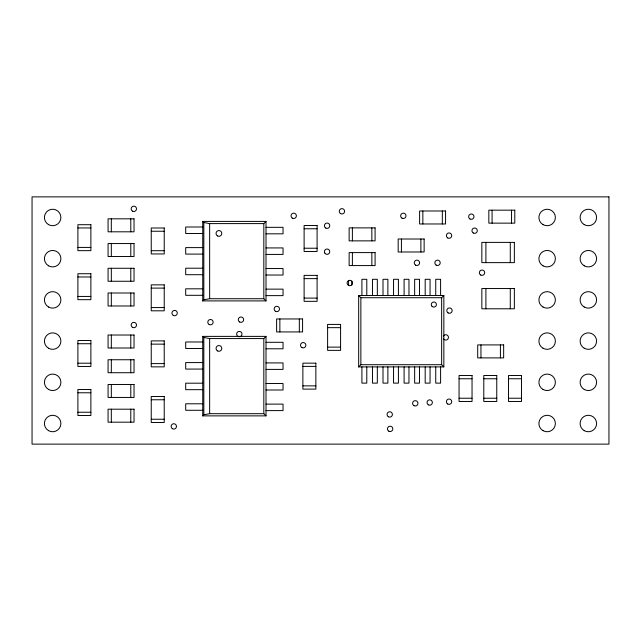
<?xml version="1.0" encoding="UTF-8"?>
<svg xmlns="http://www.w3.org/2000/svg" width="641" height="641" viewBox="0 0 641 641"><rect width="100%" height="100%" fill="white"/><g stroke="black" fill="none" stroke-linecap="round" stroke-linejoin="round"><path stroke-width="0.96" d="M266.007 300.901L263.82 298.714L263.82 223.597L266.007 221.409L202.732 221.409L202.732 300.901L266.007 300.901L266.007 221.409M202.732 300.901L203.83 299.812L209.647 298.714L263.82 298.714M266.007 415.873L263.82 413.685L263.82 338.568L266.007 336.381L202.732 336.381L202.732 415.873L266.007 415.873L266.007 336.381M202.732 415.873L203.83 414.783L209.647 413.685L263.82 413.685M358.672 366.9L360.867 364.705L441.649 364.705L443.844 366.9L443.844 295.517L358.672 295.517L358.672 366.9L443.844 366.9M358.672 295.517L360.867 297.712L441.649 297.712L443.844 295.517M202.732 221.409L203.83 222.499L209.647 223.597L263.82 223.597M202.732 227.002L185.698 227.002L185.698 233.492L202.732 233.492M266.007 227.331L283.042 227.331L283.042 233.821L266.007 233.821M77.898 227.948L90.878 227.948M304.114 228.757L317.095 228.757M151.244 231.241L164.224 231.241M77.898 247.418L90.878 247.418M202.732 247.61L185.698 247.61L185.698 254.1L202.732 254.1M266.007 247.931L283.042 247.931L283.042 254.421L266.007 254.421M304.114 248.227L317.095 248.227M151.244 250.711L164.224 250.711M202.732 268.21L185.698 268.21L185.698 274.701L202.732 274.701M266.007 268.539L283.042 268.539L283.042 275.029L266.007 275.029M77.898 276.976L90.878 276.976M304.114 278.627L317.095 278.627M151.244 288.105L164.224 288.105M202.732 288.819L185.698 288.819L185.698 295.309L202.732 295.309M266.007 289.139L283.042 289.139L283.042 295.629L266.007 295.629M77.898 296.438L90.878 296.438M304.114 298.097L317.095 298.097M151.244 307.568L164.224 307.568M327.607 327.655L340.587 327.655M202.732 336.381L203.83 337.478L209.647 338.568L263.82 338.568M202.732 341.982L185.698 341.982L185.698 348.472L202.732 348.472M266.007 342.302L283.042 342.302L283.042 348.792L266.007 348.792M77.898 343.728L90.878 343.728M151.244 344.137L164.224 344.137M327.607 347.126L340.587 347.126M202.732 362.582L185.698 362.582L185.698 369.072L202.732 369.072M266.007 362.91L283.042 362.91L283.042 369.4L266.007 369.4M77.898 363.199L90.878 363.199M151.244 363.607L164.224 363.607M302.881 366.396L315.861 366.396M459.06 378.759L472.04 378.759M483.787 378.759L496.767 378.759M508.513 378.759L521.494 378.759M202.732 383.19L185.698 383.19L185.698 389.68L202.732 389.68M266.007 383.51L283.042 383.51L283.042 390L266.007 390M302.881 385.866L315.861 385.866M77.898 392.773L90.878 392.773M459.06 398.229L472.04 398.229M483.787 398.229L496.767 398.229M508.513 398.229L521.494 398.229M151.244 399.768L164.224 399.768M202.732 403.79L185.698 403.79L185.698 410.28L202.732 410.28M266.007 404.118L283.042 404.118L283.042 410.601L266.007 410.601M77.898 412.243L90.878 412.243M151.244 419.238L164.224 419.238M511.542 210.168L511.542 223.14M510.284 242.386L510.284 262.634M510.284 288.538L510.284 308.786M500.413 344.914L500.413 357.894M492.08 210.168L492.08 223.14M485.902 242.386L485.902 262.634M485.902 288.538L485.902 308.786M480.95 344.914L480.95 357.894M442.322 210.993L442.322 223.973M441.649 297.712L441.649 364.705M440.599 295.517L440.599 279.292L435.736 279.292L435.736 295.517M440.599 366.9L440.599 383.126L435.736 383.126L435.736 366.9M430.055 295.517L430.055 279.292L425.191 279.292L425.191 295.517M430.055 366.9L430.055 383.126L425.191 383.126L425.191 366.9M422.852 210.993L422.852 223.973M420.889 239.013L420.889 251.985M419.51 295.517L419.51 279.292L414.647 279.292L414.647 295.517M419.51 366.9L419.51 383.126L414.647 383.126L414.647 366.9M408.966 295.517L408.966 279.292L404.102 279.292L404.102 295.517M408.966 366.9L408.966 383.126L404.102 383.126L404.102 366.9M401.418 239.013L401.418 251.985M398.422 295.517L398.422 279.292L393.55 279.292L393.55 295.517M398.422 366.9L398.422 383.126L393.55 383.126L393.55 366.9M387.877 295.517L387.877 279.292L383.006 279.292L383.006 295.517M387.877 366.9L387.877 383.126L383.006 383.126L383.006 366.9M377.333 295.517L377.333 279.292L372.461 279.292L372.461 295.517M377.333 366.9L377.333 383.126L372.461 383.126L372.461 366.9M371.844 227.884L371.844 240.864M371.844 252.602L371.844 265.582M366.788 295.517L366.788 279.292L361.917 279.292L361.917 295.517M366.788 366.9L366.788 383.126L361.917 383.126L361.917 366.9M360.867 297.712L360.867 364.705M352.382 227.884L352.382 240.864M352.382 252.602L352.382 265.582M351.829 281.079L351.829 285.077M348.584 280.47L348.584 285.413M299.331 318.962L299.331 331.934M279.861 318.962L279.861 331.934M209.647 223.597L209.647 298.714M209.647 338.568L209.647 413.685M203.83 222.499L203.83 299.812M203.83 337.478L203.83 414.783M130.788 218.829L130.788 231.81M130.788 243.556L130.788 256.528M130.788 268.275L130.788 281.255M130.788 293.001L130.788 305.981M130.788 335.019L130.788 347.999M130.788 359.745L130.788 372.725M130.788 384.472L130.788 397.444M130.788 409.19L130.788 422.171M111.318 218.829L111.318 231.81M111.318 243.556L111.318 256.528M111.318 268.275L111.318 281.255M111.318 293.001L111.318 305.981M111.318 335.019L111.318 347.999M111.318 359.745L111.318 372.725M111.318 384.472L111.318 397.444M111.318 409.19L111.318 422.171M443.46 336.052A2.676 2.676 0 0 1 447.498 335.339A2.676 2.676 0 0 1 447.498 339.442A2.676 2.676 0 0 1 443.46 338.728M608.95 196.875L32.05 196.875L32.05 444.125L608.95 444.125L608.95 196.875M514.787 210.168L488.835 210.168L488.835 223.14L514.787 223.14L514.787 210.168M445.567 210.993L419.607 210.993L419.607 223.973L445.567 223.973L445.567 210.993M134.033 218.829L108.073 218.829L108.073 231.81L134.033 231.81L134.033 218.829M90.878 224.703L77.898 224.703L77.898 250.655L90.878 250.655L90.878 224.703M317.095 225.512L304.114 225.512L304.114 251.472L317.095 251.472L317.095 225.512M164.224 227.996L151.244 227.996L151.244 253.948L164.224 253.948L164.224 227.996M375.089 227.884L349.137 227.884L349.137 240.864L375.089 240.864L375.089 227.884M424.134 239.013L398.173 239.013L398.173 251.985L424.134 251.985L424.134 239.013M514.354 242.386L481.84 242.386L481.84 262.634L514.354 262.634L514.354 242.386M134.033 243.556L108.073 243.556L108.073 256.528L134.033 256.528L134.033 243.556M375.089 252.602L349.137 252.602L349.137 265.582L375.089 265.582L375.089 252.602M134.033 268.275L108.073 268.275L108.073 281.255L134.033 281.255L134.033 268.275M90.878 273.731L77.898 273.731L77.898 299.684L90.878 299.684L90.878 273.731M317.095 275.382L304.114 275.382L304.114 301.342L317.095 301.342L317.095 275.382M164.224 284.86L151.244 284.86L151.244 310.813L164.224 310.813L164.224 284.86M514.354 288.538L481.84 288.538L481.84 308.786L514.354 308.786L514.354 288.538M134.033 293.001L108.073 293.001L108.073 305.981L134.033 305.981L134.033 293.001M302.576 318.962L276.616 318.962L276.616 331.934L302.576 331.934L302.576 318.962M340.587 324.41L327.607 324.41L327.607 350.371L340.587 350.371L340.587 324.41M134.033 335.019L108.073 335.019L108.073 347.999L134.033 347.999L134.033 335.019M90.878 340.483L77.898 340.483L77.898 366.444L90.878 366.444L90.878 340.483M164.224 340.892L151.244 340.892L151.244 366.852L164.224 366.852L164.224 340.892M503.658 344.914L477.705 344.914L477.705 357.894L503.658 357.894L503.658 344.914M134.033 359.745L108.073 359.745L108.073 372.725L134.033 372.725L134.033 359.745M315.861 363.151L302.881 363.151L302.881 389.111L315.861 389.111L315.861 363.151M472.04 375.514L459.06 375.514L459.06 401.474L472.04 401.474L472.04 375.514M496.767 375.514L483.787 375.514L483.787 401.474L496.767 401.474L496.767 375.514M521.494 375.514L508.513 375.514L508.513 401.474L521.494 401.474L521.494 375.514M134.033 384.472L108.073 384.472L108.073 397.444L134.033 397.444L134.033 384.472M90.878 389.528L77.898 389.528L77.898 415.488L90.878 415.488L90.878 389.528M164.224 396.523L151.244 396.523L151.244 422.483L164.224 422.483L164.224 396.523M134.033 409.19L108.073 409.19L108.073 422.171L134.033 422.171L134.033 409.19M301.855 347.542A2.676 2.676 0 0 0 305.869 345.227A2.676 2.676 0 0 0 301.855 342.903A2.676 2.676 0 0 0 301.855 347.542M237.979 336.413A2.676 2.676 0 0 0 241.994 334.097A2.676 2.676 0 0 0 237.979 331.774A2.676 2.676 0 0 0 237.979 336.413M325.748 228.044A2.676 2.676 0 0 0 329.762 225.72A2.676 2.676 0 0 0 325.748 223.405A2.676 2.676 0 0 0 325.748 228.044M428.364 404.824A2.676 2.676 0 0 0 432.379 402.508A2.676 2.676 0 0 0 428.364 400.192A2.676 2.676 0 0 0 428.364 404.824M448.139 312.92A2.676 2.676 0 0 0 452.153 310.605A2.676 2.676 0 0 0 448.139 308.289A2.676 2.676 0 0 0 448.139 312.92M473.282 232.987A2.676 2.676 0 0 0 477.297 230.672A2.676 2.676 0 0 0 473.282 228.356A2.676 2.676 0 0 0 473.282 232.987M340.595 213.621A2.676 2.676 0 0 0 344.61 211.298A2.676 2.676 0 0 0 340.595 208.982A2.676 2.676 0 0 0 340.595 213.621M292.376 218.148A2.676 2.676 0 0 0 296.39 215.825A2.676 2.676 0 0 0 292.376 213.509A2.676 2.676 0 0 0 292.376 218.148M401.979 218.148A2.676 2.676 0 0 0 405.993 215.825A2.676 2.676 0 0 0 401.979 213.509A2.676 2.676 0 0 0 401.979 218.148M480.694 275.021A2.676 2.676 0 0 0 484.708 272.705A2.676 2.676 0 0 0 480.694 270.39A2.676 2.676 0 0 0 480.694 275.021M447.73 237.939A2.676 2.676 0 0 0 451.745 235.624A2.676 2.676 0 0 0 447.73 233.3A2.676 2.676 0 0 0 447.73 237.939M348.416 285.325A2.676 2.676 0 0 0 352.43 283.01A2.676 2.676 0 0 0 348.416 280.686A2.676 2.676 0 0 0 348.416 285.325M447.73 403.998A2.676 2.676 0 0 0 451.745 401.683A2.676 2.676 0 0 0 447.73 399.367A2.676 2.676 0 0 0 447.73 403.998M172.469 428.725A2.676 2.676 0 0 0 176.483 426.409A2.676 2.676 0 0 0 172.469 424.086A2.676 2.676 0 0 0 172.469 428.725M173.278 315.404A2.676 2.676 0 0 0 177.301 313.088A2.676 2.676 0 0 0 173.278 310.765A2.676 2.676 0 0 0 173.278 315.404M132.495 327.343A2.676 2.676 0 0 0 136.509 325.027A2.676 2.676 0 0 0 132.495 322.711A2.676 2.676 0 0 0 132.495 327.343M132.495 211.153A2.676 2.676 0 0 0 136.509 208.838A2.676 2.676 0 0 0 132.495 206.514A2.676 2.676 0 0 0 132.495 211.153M209.134 324.474A2.676 2.676 0 0 0 213.149 322.159A2.676 2.676 0 0 0 209.134 319.835A2.676 2.676 0 0 0 209.134 324.474M275.486 311.286A2.676 2.676 0 0 0 279.5 308.962A2.676 2.676 0 0 0 275.486 306.646A2.676 2.676 0 0 0 275.486 311.286M324.771 253.019A2.676 2.676 0 0 0 329.402 253.019A2.676 2.676 0 0 0 327.086 249.004A2.676 2.676 0 0 0 324.771 253.019M239.638 321.99A2.676 2.676 0 0 0 243.652 319.675A2.676 2.676 0 0 0 239.638 317.351A2.676 2.676 0 0 0 239.638 321.99M469.973 218.974A2.676 2.676 0 0 0 473.987 216.658A2.676 2.676 0 0 0 469.973 214.334A2.676 2.676 0 0 0 469.973 218.974M388.807 431.193A2.676 2.676 0 0 0 392.821 428.869A2.676 2.676 0 0 0 388.807 426.553A2.676 2.676 0 0 0 388.807 431.193M413.942 405.641A2.676 2.676 0 0 0 417.956 403.317A2.676 2.676 0 0 0 413.942 401.002A2.676 2.676 0 0 0 413.942 405.641M388.39 416.77A2.676 2.676 0 0 0 392.404 414.447A2.676 2.676 0 0 0 388.39 412.131A2.676 2.676 0 0 0 388.39 416.77M415.592 265.126A2.676 2.676 0 0 0 419.607 262.81A2.676 2.676 0 0 0 415.592 260.494A2.676 2.676 0 0 0 415.592 265.126M436.192 265.126A2.676 2.676 0 0 0 440.215 262.81A2.676 2.676 0 0 0 436.192 260.494A2.676 2.676 0 0 0 436.192 265.126M48.532 224.622A8.245 8.245 0 0 0 60.895 217.483A8.245 8.245 0 0 0 48.532 210.344A8.245 8.245 0 0 0 48.532 224.622M48.532 265.823A8.245 8.245 0 0 0 60.895 258.692A8.245 8.245 0 0 0 48.532 251.552A8.245 8.245 0 0 0 48.532 265.823M48.532 307.031A8.245 8.245 0 0 0 60.895 299.9A8.245 8.245 0 0 0 48.532 292.761A8.245 8.245 0 0 0 48.532 307.031M48.532 348.239A8.245 8.245 0 0 0 60.895 341.1A8.245 8.245 0 0 0 48.532 333.969A8.245 8.245 0 0 0 48.532 348.239M48.532 389.448A8.245 8.245 0 0 0 60.895 382.308A8.245 8.245 0 0 0 48.532 375.177A8.245 8.245 0 0 0 48.532 389.448M48.532 430.656A8.245 8.245 0 0 0 60.895 423.517A8.245 8.245 0 0 0 48.532 416.378A8.245 8.245 0 0 0 48.532 430.656M543.015 224.622A8.245 8.245 0 0 0 555.378 217.483A8.245 8.245 0 0 0 543.015 210.344A8.245 8.245 0 0 0 543.015 224.622M584.223 224.622A8.245 8.245 0 0 0 596.587 217.483A8.245 8.245 0 0 0 584.223 210.344A8.245 8.245 0 0 0 584.223 224.622M543.015 265.823A8.245 8.245 0 0 0 555.378 258.692A8.245 8.245 0 0 0 543.015 251.552A8.245 8.245 0 0 0 543.015 265.823M584.223 265.823A8.245 8.245 0 0 0 596.587 258.692A8.245 8.245 0 0 0 584.223 251.552A8.245 8.245 0 0 0 584.223 265.823M543.015 307.031A8.245 8.245 0 0 0 555.378 299.9A8.245 8.245 0 0 0 543.015 292.761A8.245 8.245 0 0 0 543.015 307.031M584.223 307.031A8.245 8.245 0 0 0 596.587 299.9A8.245 8.245 0 0 0 584.223 292.761A8.245 8.245 0 0 0 584.223 307.031M543.015 348.239A8.245 8.245 0 0 0 555.378 341.1A8.245 8.245 0 0 0 543.015 333.969A8.245 8.245 0 0 0 543.015 348.239M584.223 348.239A8.245 8.245 0 0 0 596.587 341.1A8.245 8.245 0 0 0 584.223 333.969A8.245 8.245 0 0 0 584.223 348.239M543.015 389.448A8.245 8.245 0 0 0 555.378 382.308A8.245 8.245 0 0 0 543.015 375.177A8.245 8.245 0 0 0 543.015 389.448M584.223 389.448A8.245 8.245 0 0 0 596.587 382.308A8.245 8.245 0 0 0 584.223 375.177A8.245 8.245 0 0 0 584.223 389.448M543.015 430.656A8.245 8.245 0 0 0 555.378 423.517A8.245 8.245 0 0 0 543.015 416.378A8.245 8.245 0 0 0 543.015 430.656M584.223 430.656A8.245 8.245 0 0 0 596.587 423.517A8.245 8.245 0 0 0 584.223 416.378A8.245 8.245 0 0 0 584.223 430.656M432.034 306.358A2.564 2.564 0 0 0 436.321 305.212A2.564 2.564 0 0 0 433.18 302.071A2.564 2.564 0 0 0 432.034 306.358M217.475 350.891A2.868 2.868 0 0 0 221.786 348.408A2.868 2.868 0 0 0 217.475 345.924A2.868 2.868 0 0 0 217.475 350.891M217.475 235.92A2.868 2.868 0 0 0 221.786 233.436A2.868 2.868 0 0 0 217.475 230.944A2.868 2.868 0 0 0 217.475 235.92"/></g></svg>
